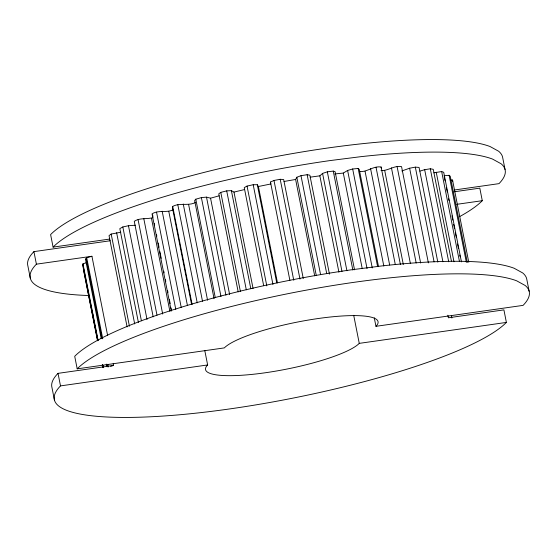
<?xml version="1.0" encoding="UTF-8"?>
<svg xmlns="http://www.w3.org/2000/svg" width="557" height="557" viewBox="0 0 557 557"><rect width="100%" height="100%" fill="white"/><g stroke="black" fill="none" stroke-linecap="round" stroke-linejoin="round"><path stroke-width="0.84" d="M86.857 262.542L82.965 263.823L82.687 265.118L97.552 340.188M195.375 202.56C188.155 206.243 179.967 202.414 172.698 206.417L172.412 207.608L191.497 304.004M314.705 275.861L295.621 179.472L296.832 177.251L300.989 175.678L307.137 174.71L309.859 175.19L329.452 274.141M107.64 335.593L91.933 256.262L86.704 257.759L85.479 259.214L101.186 338.545M219.131 195.827L210.553 198.188L206.501 197.129L201.39 197.596L195.792 199.204L194.637 200.541L214.062 298.636M310.2 177.168L319.843 175.824L322.573 173.408L327.335 171.835L333.253 171.09L335.112 171.723L354.537 269.818M120.834 232.213L111.177 234.051L109.04 235.632L127.107 326.903M244.565 189.561L233.982 192.081L231.385 190.64L226.713 190.87L220.774 192.374L218.776 193.822L238.201 291.917M334.701 173.958L343.307 173.074L347.617 170.456L352.672 168.98L358.172 168.486L359.258 169.398L378.516 266.643M135.337 225.23L128.465 225.71L122.825 226.957L119.818 228.621L138.401 322.447M277.483 282.907L258.399 186.511L257.313 184.729L253.198 184.722L247.043 186.08L244.251 187.605L263.677 285.699M359.982 171.577C367.425 172.05 373.385 165.777 381.092 166.996L381.315 168.089M152.994 217.641C146.985 219.381 139.898 217.578 134.265 221.296L153.182 316.836M258.399 186.511L270.799 183.977L270.479 182.035L273.988 180.468L280.213 179.291L283.673 179.542L303.266 278.493M381.009 170.602C388.09 171.013 394.189 165.185 401.555 166.634L420.639 263.022M173.324 209.745C166.668 213.129 158.641 209.697 152.026 213.839L171.284 311.085M401.848 170.957L409.625 168.207L415.327 167.135L419.073 167.42L437.823 262.103M419.95 171.124L424.671 169.676L430.296 168.792L433.242 169.328L451.476 261.449M110.565 366.304L113.551 365.448L113.21 363.742M433.903 172.837L441.652 171.535L443.72 172.315L461.454 261.881M284.007 181.478L295.621 179.472M505.046 169.509L502.56 156.963A233.578 44.971 -11.2 0 0 498.612 151.226L490.076 146.54A233.578 44.971 -11.2 0 0 262.166 159.253A233.578 44.971 -11.2 0 0 50.61 234.581L53.089 247.12L109.687 239.064M454.394 189.993L498.981 183.643A233.578 44.971 -11.2 0 0 501.098 163.772L492.562 159.086A233.578 44.971 -11.2 0 0 360.811 156.677L329.626 160.639A233.578 44.971 -11.2 0 0 53.089 247.12M30.336 278.305L27.85 265.766A233.578 44.971 -11.2 0 1 33.921 251.625L110.258 240.756M454.073 191.81L479.807 188.148L482.285 200.694A233.578 44.971 -11.2 0 1 459.769 216.527M33.921 251.625L36.4 264.171L91.933 256.262M456.656 204.342L482.285 200.694M77.193 368.852L224.325 347.902A79.428 15.29 -11.2 0 1 318.36 318.5A79.428 15.29 -11.2 0 1 375.954 326.318L523.079 305.375A233.578 44.971 -11.2 0 0 525.195 285.497L516.666 280.812A233.578 44.971 -11.2 0 0 288.749 293.525A233.578 44.971 -11.2 0 0 77.193 368.852L74.715 356.306A233.578 44.971 -11.2 0 1 351.251 269.825L382.429 265.863A233.578 44.971 -11.2 0 1 514.181 268.272L522.717 272.958A233.578 44.971 -11.2 0 1 526.664 278.695L529.15 291.234M54.44 400.037L51.954 387.491A233.578 44.971 -11.2 0 1 58.019 373.357L113.551 365.448M58.019 373.357L60.504 385.897L207.636 364.953A79.428 15.29 -11.2 0 0 265.223 372.772A79.428 15.29 -11.2 0 0 359.258 343.37L506.39 322.419L503.911 309.88L448.371 317.782L447.863 315.227M444.04 175.754L449.123 175.309L450.272 176.311L467.33 262.465M450.989 180.092L452.535 180.022L468.778 262.256M83.703 269.706L83.362 269.156L97.552 340.807M449.123 175.309L466.348 262.312M444.208 176.611L445.05 180.872M446.401 187.695L447.25 191.963M448.601 198.786L448.935 200.492M451.978 215.851L452.82 220.112M453.663 224.38L454.512 228.642M455.354 232.91L456.197 237.171M457.548 244.001L458.397 248.262M459.748 255.085L460.082 256.791M441.652 171.535L459.386 261.101M436.228 172.21L453.969 261.776M430.296 168.792L448.712 261.769M424.671 169.676L442.912 261.797M451.393 315.478L451.894 318.033M415.327 167.135L434.077 261.818M409.625 168.207L428.375 262.897M397.099 166.613L416.183 263.008M391.446 167.852L410.363 263.391M384.727 170.616L403.31 264.45M381.092 166.996L400.399 264.478M376.024 167.239L395.282 264.478M370.565 168.604L389.649 265M365.065 171.326L383.808 266.016M358.172 168.486L377.597 266.58M352.672 168.98L372.264 267.931M347.617 170.456L367.042 268.551M374.269 317.817L375.954 326.318M343.307 173.074L362.224 268.613M333.253 171.09L352.846 270.034M327.335 171.835L346.927 270.779M353.709 315.325L359.258 343.37M322.573 173.408L341.991 271.503M319.843 175.824L338.928 272.22M307.137 174.71L326.729 273.661M300.989 175.678L320.581 274.629M296.832 177.251L316.251 275.353M280.213 179.291L299.972 279.092M273.988 180.468L293.755 280.275M270.479 182.035L289.884 280.366M257.313 184.729L276.732 282.824M253.198 184.722L272.958 284.523M247.043 186.08L266.803 285.88M233.982 192.081L253.066 288.47M231.385 190.64L250.81 288.735M226.713 190.87L246.305 289.821M220.774 192.374L240.366 291.318M210.553 198.188L229.637 294.576M206.501 197.129L225.926 295.224M201.39 197.596L220.983 296.547M195.792 199.204L215.218 297.299M188.656 204.704L207.573 300.237M183.253 204.043L202.511 301.288M177.815 204.732L197.234 302.834M204.774 350.506L207.636 364.953M172.698 206.417L192.123 304.512M168.806 211.465L187.389 305.299M162.178 211.221L181.262 307.617M156.538 212.126L175.789 309.365M152.611 214.863L152.952 216.569M154.303 223.392L154.637 225.098M156.496 234.483L156.837 236.189M158.188 243.012L159.03 247.28M159.873 251.541L161.224 258.364M163.758 271.162L164.099 272.867M165.45 279.691L165.784 281.396M167.643 290.782L167.984 292.488M169.335 299.311L170.177 303.579M171.02 307.84L171.361 309.546M151.469 218.323L169.885 311.3M143.769 218.504L162.686 314.044M138.066 219.59L156.983 315.13M128.465 225.71L147.041 319.544M122.825 226.957L141.401 320.79M116.615 232.673L134.69 323.944M111.177 234.051L129.419 326.179M86.704 257.759L102.746 338.795M107.814 364.389L108.323 366.945M86.091 258.49L101.966 338.67M107.035 364.257L107.543 366.819M106.255 364.132L106.763 366.694M82.965 263.823L98.164 340.599M103.066 365.336L103.4 367.042M92.483 312.916L92.824 314.621M82.826 264.471L97.858 340.39M102.76 365.127L103.268 367.69M102.453 364.926L102.954 367.481M102.279 364.696L102.787 367.251M452.535 180.022L452.737 181.227M88.396 295.509A233.578 44.971 -11.2 0 1 36.4 264.171M506.39 322.419A233.578 44.971 -11.2 0 1 229.853 408.901A233.578 44.971 -11.2 0 1 60.504 385.897"/></g></svg>
